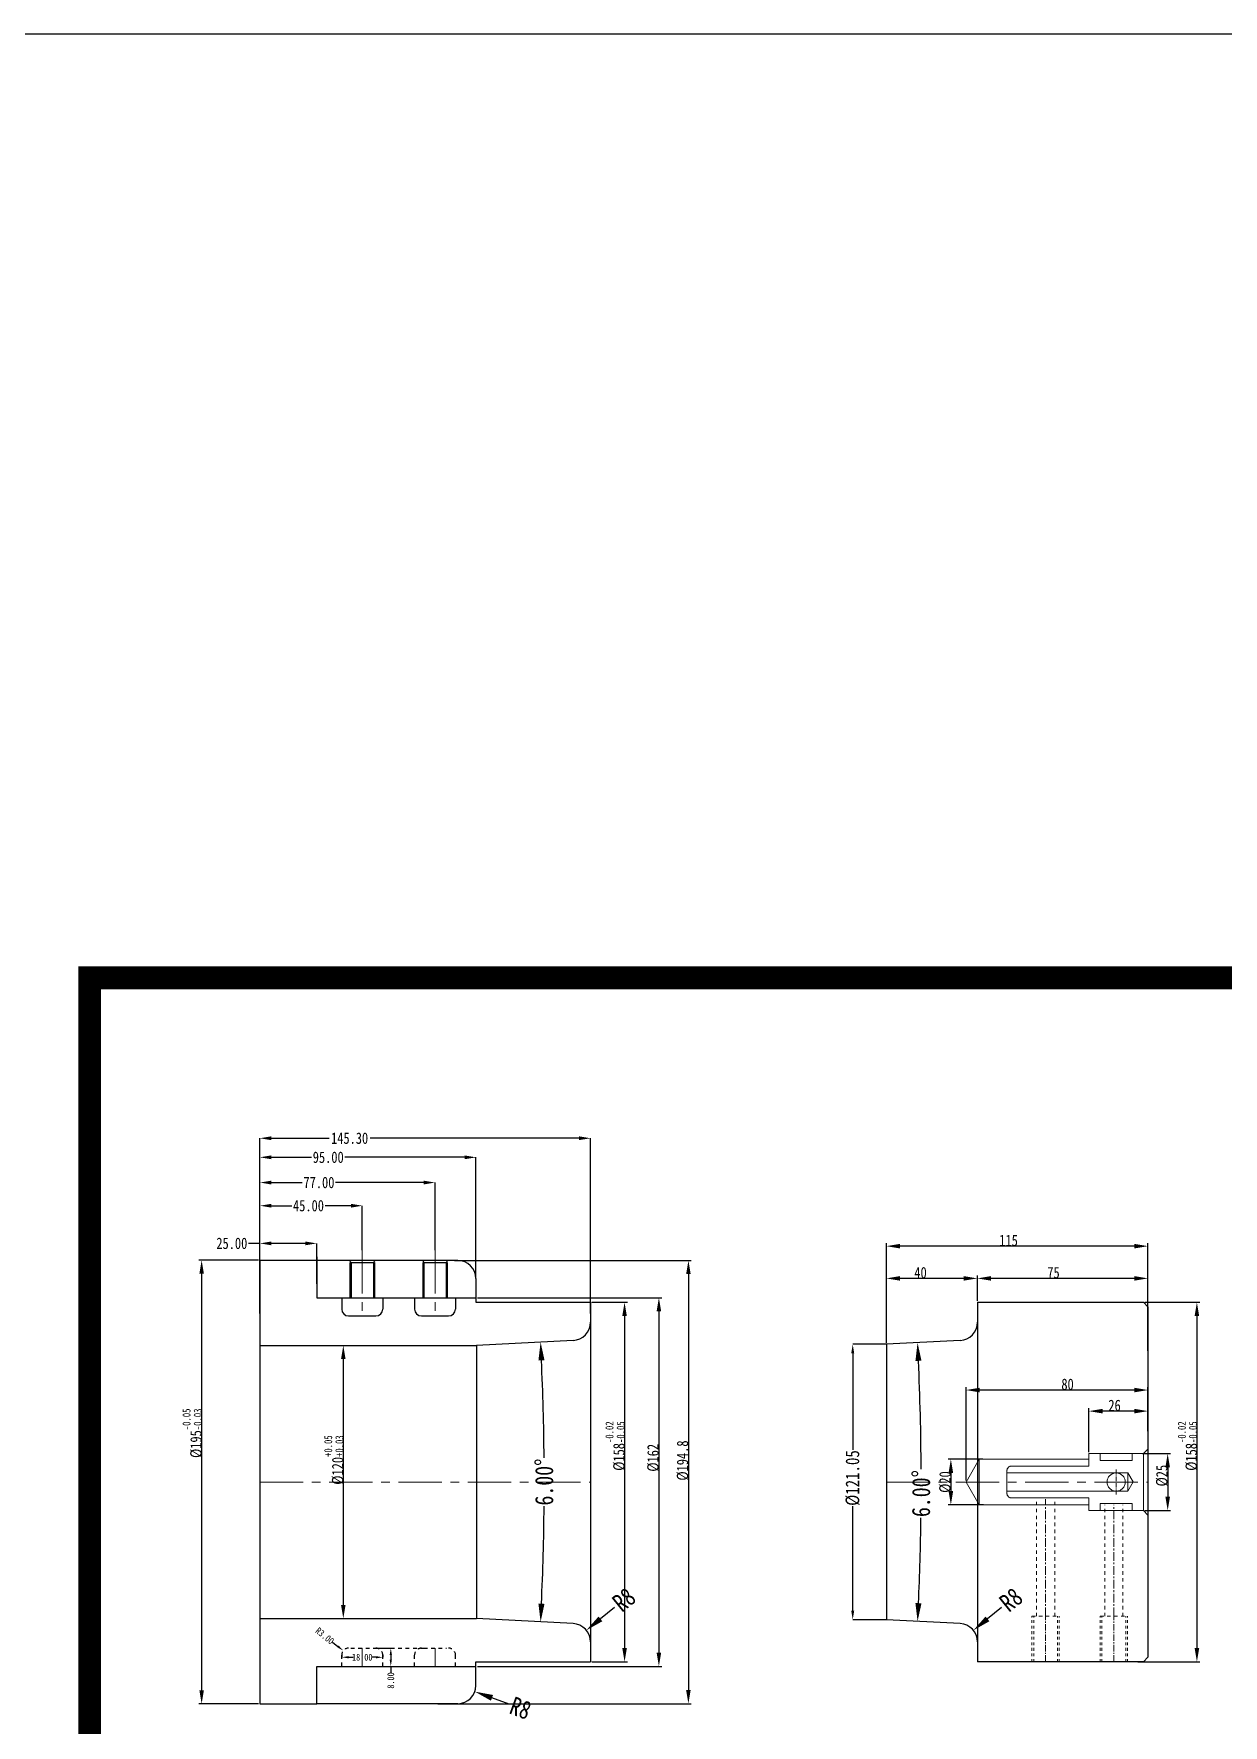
# Model space of a CAD drawing. Header units: millimetres. Extents: x -1265 to 1982, y -12197 to 1934.
# Drawn here: x -344 to 179, y 1190 to 1934 of the extents above; entities that cross this region are included whole.
import ezdxf

# ---------------------------------------------------------------- set-up
doc = ezdxf.new("R2010")
doc.units = ezdxf.units.MM
doc.header["$LTSCALE"] = 16.335
doc.header["$PDMODE"] = 3
doc.header["$PDSIZE"] = 0.3125
for name, pattern in [('CENTER', [0.6, 0.375, -0.075, 0.075, -0.075]), ('HIDDEN', [0.2, 0.1, -0.1]), ('HIDDENX2', [0.75, 0.5, -0.25])]:
    doc.linetypes.add(name, pattern=pattern)
doc.layers.get('0').update_dxf_attribs({"linetype": 'CONTINUOUS'})
doc.layers.get('Defpoints').update_dxf_attribs({"linetype": 'CONTINUOUS'})
for name, color, linetype, lineweight in [('cool', 153, 'HIDDEN', 9), ('moldbase', 7, 'CONTINUOUS', 20), ('screw', 33, 'CONTINUOUS', 13), ('虚线', 6, 'HIDDENX2', 13)]:
    doc.layers.add(name, color=color, linetype=linetype, lineweight=lineweight)
doc.layers.add('DEFAULT_2', color=8, linetype='HIDDEN')
doc.styles.get("Standard").update_dxf_attribs({"font": 'txt', "width": 0.8})
doc.dimstyles.new('11', dxfattribs={"dimtxt": 8, "dimasz": 8, "dimexe": 0, "dimexo": 0, "dimgap": 0, "dimtad": 0, "dimdsep": 46, "dimtxsty": 'Standard', "dimcen": 0, "dimclrd": 4, "dimclre": 4, "dimclrt": 6, "dimazin": 0, "dimtp": 0.01, "dimtm": 0.01, "dimtfac": 1, "dimtofl": 0, "dimtmove": 0, "dimatfit": 3, "dimfxl": 0, "dimtolj": 1, "dimarcsym": 0})
doc.dimstyles.new('ISO-25', dxfattribs={"dimtxt": 8, "dimasz": 6, "dimexe": 1.25, "dimexo": 0.625, "dimgap": 0, "dimtad": 1, "dimdsep": 46, "dimtxsty": 'Standard', "dimcen": 0, "dimclrd": 4, "dimclre": 4, "dimclrt": 6, "dimazin": 0, "dimtfac": 1, "dimtofl": 0, "dimtmove": 0, "dimatfit": 3, "dimfxl": 0, "dimarcsym": 0})
doc.dimstyles.get("Standard").update_dxf_attribs({"dimtxt": 0.15625, "dimasz": 0.1875, "dimexe": 0.125, "dimexo": 0.0625, "dimtad": 0, "dimtih": 1, "dimtoh": 1, "dimdsep": 46, "dimtxsty": 'Standard', "dimcen": 0.09, "dimadec": 0, "dimazin": 0, "dimtp": 0.01, "dimtm": 0.01, "dimtfac": 1, "dimtofl": 0, "dimtmove": 0, "dimatfit": 3, "dimfxl": 0, "dimtolj": 1, "dimarcsym": 0})
doc.dimstyles.new('STANDARD$0', dxfattribs={"dimscale": 2, "dimtxt": 3, "dimasz": 3, "dimexe": 1.25, "dimexo": 0.625, "dimgap": 0.5, "dimtad": 0, "dimdsep": 46, "dimlunit": 6, "dimtxsty": 'Standard', "dimblk": 'CLOSEDBLANK', "dimcen": 0, "dimclrt": 2, "dimazin": 2, "dimtfac": 2, "dimtmove": 1, "dimatfit": 3, "dimfxl": 0, "dimtolj": 1, "dimtzin": 0, "dimarcsym": 0})
doc.dimstyles.new('副本 STANDARD', dxfattribs={"dimtxt": 6, "dimasz": 4, "dimexe": 0, "dimexo": 0, "dimgap": 0, "dimtad": 0, "dimdsep": 46, "dimlunit": 6, "dimtxsty": 'Standard', "dimcen": 0, "dimclrd": 4, "dimclre": 4, "dimclrt": 6, "dimazin": 2, "dimtfac": 2, "dimtofl": 0, "dimtmove": 1, "dimatfit": 3, "dimfxl": 0, "dimtolj": 1, "dimtzin": 0, "dimarcsym": 0})

# ---------------------------------------------------------------- blocks, each defined once
blk = doc.blocks.new('*D388')
at = {"color": 4, "lineweight": -2}
for p, q in [((-98.93, 1376.11), (-83.27, 1376.11)), ((-84.52, 1370.11), (-84.52, 1224.11)), ((-98.93, 1218.11), (-83.27, 1218.11))]:
    blk.add_line(p, q, dxfattribs=at)
at = {"color": 4}
for points in [[(-85.52, 1370.11), (-83.52, 1370.11), (-84.52, 1376.11)], [(-85.52, 1224.11), (-83.52, 1224.11), (-84.52, 1218.11)]]:
    blk.add_solid(points, dxfattribs=at)
at = {"layer": 'Defpoints', "color": 0}
for p in [(-99.55, 1376.11), (-99.55, 1218.11), (-84.52, 1218.11)]:
    blk.add_point(p, dxfattribs=at)
at = {"color": 6, "lineweight": 0, "insert": (-88.6, 1312.92), "char_height": 5, "attachment_point": 5, "rotation": 90}
blk.add_mtext('%%C158{\\H0.7x;\\S-0.02^ -0.05;}', dxfattribs=at)
blk = doc.blocks.new('*D389')
at = {"color": 4, "lineweight": -2}
for p, q in [((-225.8, 1357.11), (-206.93, 1357.11)), ((-208.18, 1351.11), (-208.18, 1243.11)), ((-228.13, 1237.11), (-206.93, 1237.11))]:
    blk.add_line(p, q, dxfattribs=at)
at = {"color": 4}
for points in [[(-209.18, 1351.11), (-207.18, 1351.11), (-208.18, 1357.11)], [(-209.18, 1243.11), (-207.18, 1243.11), (-208.18, 1237.11)]]:
    blk.add_solid(points, dxfattribs=at)
at = {"layer": 'Defpoints', "color": 0}
for p in [(-226.42, 1357.11), (-228.76, 1237.11), (-208.18, 1237.11)]:
    blk.add_point(p, dxfattribs=at)
at = {"color": 6, "lineweight": 0, "insert": (-212.26, 1306.79), "char_height": 5, "attachment_point": 5, "rotation": 90}
blk.add_mtext('%%C120{\\H0.7x;\\S+0.05^ +0.03;}', dxfattribs=at)
blk = doc.blocks.new('*D390')
at = {"color": 4, "lineweight": -2}
for p, q in [((-244.85, 1401.99), (-249.85, 1401.99)), ((-244.85, 1390.71), (-244.85, 1401.99)), ((-224.85, 1401.99), (-239.85, 1401.99)), ((-219.85, 1384.24), (-219.85, 1401.99))]:
    blk.add_line(p, q, dxfattribs=at)
at = {"color": 4}
for points in [[(-239.85, 1402.82), (-239.85, 1401.15), (-244.85, 1401.99)], [(-224.85, 1402.82), (-224.85, 1401.15), (-219.85, 1401.99)]]:
    blk.add_solid(points, dxfattribs=at)
at = {"layer": 'Defpoints', "color": 0}
for p in [(-219.85, 1401.99), (-244.85, 1390.71), (-219.85, 1384.24)]:
    blk.add_point(p, dxfattribs=at)
at = {"color": 6, "insert": (-257.19, 1401.99), "char_height": 5, "attachment_point": 5}
blk.add_mtext('\\A1;25.00', dxfattribs=at)
blk = doc.blocks.new('*D396')
at = {"color": 4, "lineweight": -2}
for p, q in [((-244.85, 1377.59), (-244.85, 1418.54)), ((-239.85, 1418.54), (-230.82, 1418.54)), ((-204.85, 1418.54), (-216.15, 1418.54)), ((-199.85, 1399.01), (-199.85, 1418.54))]:
    blk.add_line(p, q, dxfattribs=at)
at = {"color": 4}
for points in [[(-239.85, 1419.37), (-239.85, 1417.71), (-244.85, 1418.54)], [(-204.85, 1419.37), (-204.85, 1417.71), (-199.85, 1418.54)]]:
    blk.add_solid(points, dxfattribs=at)
at = {"layer": 'Defpoints', "color": 0}
for p in [(-199.85, 1418.54), (-199.85, 1399.01), (-244.85, 1377.59)]:
    blk.add_point(p, dxfattribs=at)
at = {"color": 6, "insert": (-223.49, 1418.54), "char_height": 5, "attachment_point": 5}
blk.add_mtext('\\A1;45.00', dxfattribs=at)
blk = doc.blocks.new('*D397')
at = {"color": 4, "lineweight": -2}
for p, q in [((-244.85, 1377.59), (-244.85, 1428.72)), ((-239.85, 1428.72), (-226.22, 1428.72)), ((-172.85, 1428.72), (-211.56, 1428.72)), ((-167.85, 1399.01), (-167.85, 1428.72))]:
    blk.add_line(p, q, dxfattribs=at)
at = {"color": 4}
for points in [[(-239.85, 1429.55), (-239.85, 1427.88), (-244.85, 1428.72)], [(-172.85, 1429.55), (-172.85, 1427.88), (-167.85, 1428.72)]]:
    blk.add_solid(points, dxfattribs=at)
at = {"layer": 'Defpoints', "color": 0}
for p in [(-167.85, 1428.72), (-167.85, 1399.01), (-244.85, 1377.59)]:
    blk.add_point(p, dxfattribs=at)
at = {"color": 6, "insert": (-218.89, 1428.72), "char_height": 5, "attachment_point": 5}
blk.add_mtext('\\A1;77.00', dxfattribs=at)
blk = doc.blocks.new('*D398')
at = {"color": 4, "lineweight": -2}
for p, q in [((-244.85, 1377.59), (-244.85, 1439.81)), ((-239.85, 1439.81), (-222.13, 1439.81)), ((-154.85, 1439.81), (-207.47, 1439.81)), ((-149.85, 1386.51), (-149.85, 1439.81))]:
    blk.add_line(p, q, dxfattribs=at)
at = {"color": 4}
for points in [[(-239.85, 1440.64), (-239.85, 1438.98), (-244.85, 1439.81)], [(-154.85, 1440.64), (-154.85, 1438.98), (-149.85, 1439.81)]]:
    blk.add_solid(points, dxfattribs=at)
at = {"layer": 'Defpoints', "color": 0}
for p in [(-149.85, 1439.81), (-149.85, 1386.51), (-244.85, 1377.59)]:
    blk.add_point(p, dxfattribs=at)
at = {"color": 6, "insert": (-214.8, 1439.81), "char_height": 5, "attachment_point": 5}
blk.add_mtext('\\A1;95.00', dxfattribs=at)
blk = doc.blocks.new('*D391')
at = {"color": 4, "lineweight": -2}
for p, q in [((-244.85, 1371.11), (-244.85, 1448.19)), ((-239.85, 1448.19), (-214.4, 1448.19)), ((-104.55, 1448.19), (-196.4, 1448.19)), ((-99.55, 1371.11), (-99.55, 1448.19))]:
    blk.add_line(p, q, dxfattribs=at)
at = {"color": 4}
for points in [[(-239.85, 1449.03), (-239.85, 1447.36), (-244.85, 1448.19)], [(-104.55, 1449.03), (-104.55, 1447.36), (-99.55, 1448.19)]]:
    blk.add_solid(points, dxfattribs=at)
at = {"layer": 'Defpoints', "color": 0}
for p in [(-99.55, 1448.19), (-244.85, 1371.11), (-99.55, 1371.11)]:
    blk.add_point(p, dxfattribs=at)
at = {"color": 6, "insert": (-205.4, 1448.19), "char_height": 5, "attachment_point": 5}
blk.add_mtext('\\A1;145.30', dxfattribs=at)
blk = doc.blocks.new('*D399')
at = {"color": 4, "lineweight": -2}
for p, q in [((143.15, 1309.61), (155.51, 1309.61)), ((154.26, 1303.61), (154.26, 1290.61)), ((144.23, 1284.61), (155.51, 1284.61))]:
    blk.add_line(p, q, dxfattribs=at)
at = {"color": 4}
for points in [[(153.26, 1303.61), (155.26, 1303.61), (154.26, 1309.61)], [(153.26, 1290.61), (155.26, 1290.61), (154.26, 1284.61)]]:
    blk.add_solid(points, dxfattribs=at)
at = {"layer": 'Defpoints', "color": 0}
for p in [(142.52, 1309.61), (143.61, 1284.61), (154.26, 1284.61)]:
    blk.add_point(p, dxfattribs=at)
at = {"color": 6, "lineweight": 0, "insert": (151.76, 1299.92), "char_height": 5, "attachment_point": 5, "rotation": 90}
blk.add_mtext('%%c25', dxfattribs=at)
blk = doc.blocks.new('*D400')
at = {"color": 4, "lineweight": -2}
for p, q in [((119.61, 1310.24), (119.61, 1329.52)), ((139.61, 1328.27), (125.61, 1328.27)), ((145.61, 1324.58), (145.61, 1329.52))]:
    blk.add_line(p, q, dxfattribs=at)
at = {"color": 4}
for points in [[(125.61, 1329.27), (125.61, 1327.27), (119.61, 1328.27)], [(139.61, 1329.27), (139.61, 1327.27), (145.61, 1328.27)]]:
    blk.add_solid(points, dxfattribs=at)
at = {"layer": 'Defpoints', "color": 0}
for p in [(119.61, 1328.27), (145.61, 1323.96), (119.61, 1309.61)]:
    blk.add_point(p, dxfattribs=at)
at = {"color": 6, "lineweight": 0, "insert": (130.92, 1330.77), "char_height": 5, "attachment_point": 5}
blk.add_mtext('26', dxfattribs=at)
blk = doc.blocks.new('*D392')
at = {"color": 4, "lineweight": -2}
for p, q in [((65.61, 1297.74), (65.61, 1338.78)), ((145.61, 1319.51), (145.61, 1338.78)), ((139.61, 1337.53), (71.61, 1337.53))]:
    blk.add_line(p, q, dxfattribs=at)
at = {"color": 4}
for points in [[(71.61, 1338.53), (71.61, 1336.53), (65.61, 1337.53)], [(139.61, 1338.53), (139.61, 1336.53), (145.61, 1337.53)]]:
    blk.add_solid(points, dxfattribs=at)
at = {"layer": 'Defpoints', "color": 0}
for p in [(65.61, 1337.53), (145.61, 1318.89), (65.61, 1297.11)]:
    blk.add_point(p, dxfattribs=at)
at = {"color": 6, "lineweight": 0, "insert": (110.24, 1340.03), "char_height": 5, "attachment_point": 5}
blk.add_mtext('80', dxfattribs=at)
blk = doc.blocks.new('*D401')
at = {"color": 4, "lineweight": -2}
for p, q in [((73.02, 1307.11), (57.69, 1307.11)), ((58.94, 1301.11), (58.94, 1293.11)), ((73.34, 1287.11), (57.69, 1287.11))]:
    blk.add_line(p, q, dxfattribs=at)
at = {"color": 4}
for points in [[(57.94, 1301.11), (59.94, 1301.11), (58.94, 1307.11)], [(57.94, 1293.11), (59.94, 1293.11), (58.94, 1287.11)]]:
    blk.add_solid(points, dxfattribs=at)
at = {"layer": 'Defpoints', "color": 0}
for p in [(73.65, 1307.11), (58.94, 1287.11), (73.97, 1287.11)]:
    blk.add_point(p, dxfattribs=at)
at = {"color": 6, "lineweight": 0, "insert": (56.44, 1297.11), "char_height": 5, "attachment_point": 5, "rotation": 90}
blk.add_mtext('%%c20', dxfattribs=at)
blk = doc.blocks.new('*D393')
at = {"color": 4, "lineweight": -2}
for p, q in [((-245.48, 1394.61), (-271.71, 1394.61)), ((-270.46, 1388.61), (-270.46, 1205.61)), ((-245.48, 1199.61), (-271.71, 1199.61))]:
    blk.add_line(p, q, dxfattribs=at)
at = {"color": 4}
for points in [[(-271.46, 1388.61), (-269.46, 1388.61), (-270.46, 1394.61)], [(-271.46, 1205.61), (-269.46, 1205.61), (-270.46, 1199.61)]]:
    blk.add_solid(points, dxfattribs=at)
at = {"layer": 'Defpoints', "color": 0}
for p in [(-244.85, 1394.61), (-270.46, 1199.61), (-244.85, 1199.61)]:
    blk.add_point(p, dxfattribs=at)
at = {"color": 6, "lineweight": 0, "insert": (-274.55, 1318.56), "char_height": 5, "attachment_point": 5, "rotation": 90}
blk.add_mtext('%%C195{\\H0.7x;\\S-0.05^ -0.03;}', dxfattribs=at)
blk = doc.blocks.new('*D402')
at = {"color": 3, "linetype": 'Continuous', "lineweight": -2}
for p, q in [((-208.85, 1221.11), (-208.85, 1220.11)), ((-205.85, 1220.11), (-203.85, 1220.11)), ((-193.85, 1220.11), (-195.85, 1220.11)), ((-190.85, 1221.11), (-190.85, 1220.11))]:
    blk.add_line(p, q, dxfattribs=at)
at = {"color": 3}
for points in [[(-205.85, 1220.61), (-205.85, 1219.61), (-208.85, 1220.11)], [(-193.85, 1220.61), (-193.85, 1219.61), (-190.85, 1220.11)]]:
    blk.add_solid(points, dxfattribs=at)
at = {"layer": 'Defpoints', "color": 0}
for p in [(-208.85, 1221.11), (-208.85, 1220.11), (-190.85, 1221.11)]:
    blk.add_point(p, dxfattribs=at)
at = {"color": 6, "insert": (-199.85, 1220.11), "char_height": 3, "attachment_point": 5}
blk.add_mtext('\\A1;18.00', dxfattribs=at)
blk = doc.blocks.new('*D403')
at = {"color": 3, "linetype": 'Continuous', "lineweight": -2}
for p, q in [((-195.11, 1224.11), (-187.3, 1224.11)), ((-187.3, 1221.11), (-187.3, 1219.11)), ((-195.11, 1216.11), (-187.3, 1216.11)), ((-187.3, 1216.11), (-187.3, 1213.11))]:
    blk.add_line(p, q, dxfattribs=at)
at = {"color": 3}
for points in [[(-187.8, 1221.11), (-186.8, 1221.11), (-187.3, 1224.11)], [(-187.8, 1219.11), (-186.8, 1219.11), (-187.3, 1216.11)]]:
    blk.add_solid(points, dxfattribs=at)
at = {"layer": 'Defpoints', "color": 0}
for p in [(-195.11, 1224.11), (-195.11, 1216.11), (-187.3, 1216.11)]:
    blk.add_point(p, dxfattribs=at)
at = {"color": 6, "insert": (-187.3, 1209.91), "char_height": 3, "attachment_point": 5, "rotation": 90}
blk.add_mtext('\\A1;8.00', dxfattribs=at)
blk = doc.blocks.new('*D404')
at = {"color": 3, "linetype": 'Continuous', "lineweight": -2}
blk.add_line((-212.87, 1226.76), (-210.53, 1224.88), dxfattribs=at)
at = {"color": 3}
blk.add_solid([(-210.22, 1225.27), (-210.84, 1224.49), (-208.19, 1223)], dxfattribs=at)
at = {"layer": 'Defpoints', "color": 0}
for p in [(-208.19, 1223), (-205.85, 1221.11)]:
    blk.add_point(p, dxfattribs=at)
at = {"color": 6, "insert": (-216.3, 1229.52), "char_height": 3, "attachment_point": 5, "rotation": 321.17969}
blk.add_mtext('\\A1;R3.00', dxfattribs=at)
blk = doc.blocks.new('*D415')
at = {"color": 4, "lineweight": -2}
for p, q in [((-159.28, 1394.51), (-55.2, 1394.51)), ((-56.45, 1388.51), (-56.45, 1205.71)), ((-166.68, 1199.71), (-55.2, 1199.71))]:
    blk.add_line(p, q, dxfattribs=at)
at = {"color": 4}
for points in [[(-57.45, 1388.51), (-55.45, 1388.51), (-56.45, 1394.51)], [(-57.45, 1205.71), (-55.45, 1205.71), (-56.45, 1199.71)]]:
    blk.add_solid(points, dxfattribs=at)
at = {"layer": 'Defpoints', "color": 0}
for p in [(-159.9, 1394.51), (-167.31, 1199.71), (-56.45, 1199.71)]:
    blk.add_point(p, dxfattribs=at)
at = {"color": 6, "lineweight": 0, "insert": (-58.95, 1306.57), "char_height": 5, "attachment_point": 5, "rotation": 90}
blk.add_mtext('%%c194.8', dxfattribs=at)
blk = doc.blocks.new('*D420')
at = {"color": 4, "lineweight": -2}
for p, q in [((70.61, 1376.74), (70.61, 1387.85)), ((139.61, 1386.6), (76.61, 1386.6)), ((145.61, 1370.74), (145.61, 1387.85))]:
    blk.add_line(p, q, dxfattribs=at)
at = {"color": 4}
for points in [[(76.61, 1387.6), (76.61, 1385.6), (70.61, 1386.6)], [(139.61, 1387.6), (139.61, 1385.6), (145.61, 1386.6)]]:
    blk.add_solid(points, dxfattribs=at)
at = {"layer": 'Defpoints', "color": 0}
for p in [(70.61, 1386.6), (70.61, 1376.12), (145.61, 1370.11)]:
    blk.add_point(p, dxfattribs=at)
at = {"color": 6, "lineweight": 0, "insert": (104.06, 1389.1), "char_height": 5, "attachment_point": 5}
blk.add_mtext('75', dxfattribs=at)
blk = doc.blocks.new('*D421')
at = {"color": 4, "lineweight": -2}
for p, q in [((30.61, 1358.26), (30.61, 1402.01)), ((139.61, 1400.76), (36.61, 1400.76)), ((145.61, 1354.74), (145.61, 1402.01))]:
    blk.add_line(p, q, dxfattribs=at)
at = {"color": 4}
for points in [[(36.61, 1401.76), (36.61, 1399.76), (30.61, 1400.76)], [(139.61, 1401.76), (139.61, 1399.76), (145.61, 1400.76)]]:
    blk.add_solid(points, dxfattribs=at)
at = {"layer": 'Defpoints', "color": 0}
for p in [(30.61, 1400.76), (30.61, 1357.64), (145.61, 1354.11)]:
    blk.add_point(p, dxfattribs=at)
at = {"color": 6, "lineweight": 0, "insert": (84.3, 1403.26), "char_height": 5, "attachment_point": 5}
blk.add_mtext('115', dxfattribs=at)
blk = doc.blocks.new('*D422')
at = {"color": 4, "lineweight": -2}
for p, q in [((30.61, 1358.26), (30.61, 1387.85)), ((64.61, 1386.6), (36.61, 1386.6)), ((70.61, 1377.62), (70.61, 1387.85))]:
    blk.add_line(p, q, dxfattribs=at)
at = {"color": 4}
for points in [[(36.61, 1387.6), (36.61, 1385.6), (30.61, 1386.6)], [(64.61, 1387.6), (64.61, 1385.6), (70.61, 1386.6)]]:
    blk.add_solid(points, dxfattribs=at)
at = {"layer": 'Defpoints', "color": 0}
for p in [(30.61, 1386.6), (70.61, 1377), (30.61, 1357.64)]:
    blk.add_point(p, dxfattribs=at)
at = {"color": 6, "lineweight": 0, "insert": (45.61, 1389.1), "char_height": 5, "attachment_point": 5}
blk.add_mtext('40', dxfattribs=at)
blk = doc.blocks.new('*D423')
at = {"color": 4, "lineweight": -2}
for p, q in [((144.23, 1376.11), (168.36, 1376.11)), ((167.11, 1370.11), (167.11, 1224.11)), ((141.15, 1218.11), (168.36, 1218.11))]:
    blk.add_line(p, q, dxfattribs=at)
at = {"color": 4}
for points in [[(166.11, 1370.11), (168.11, 1370.11), (167.11, 1376.11)], [(166.11, 1224.11), (168.11, 1224.11), (167.11, 1218.11)]]:
    blk.add_solid(points, dxfattribs=at)
at = {"layer": 'Defpoints', "color": 0}
for p in [(143.61, 1376.11), (140.52, 1218.11), (167.11, 1218.11)]:
    blk.add_point(p, dxfattribs=at)
at = {"color": 6, "lineweight": 0, "insert": (163.03, 1312.92), "char_height": 5, "attachment_point": 5, "rotation": 90}
blk.add_mtext('%%C158{\\H0.7x;\\S-0.02^ -0.05;}', dxfattribs=at)
blk = doc.blocks.new('*D424')
at = {"color": 4, "lineweight": -2}
for p, q in [((30.61, 1357.64), (15.79, 1357.64)), ((15.79, 1353.64), (15.79, 1311.29)), ((15.79, 1240.59), (15.79, 1286.49)), ((30.61, 1236.59), (15.79, 1236.59))]:
    blk.add_line(p, q, dxfattribs=at)
at = {"color": 4}
for points in [[(15.13, 1353.64), (16.46, 1353.64), (15.79, 1357.64)], [(15.13, 1240.59), (16.46, 1240.59), (15.79, 1236.59)]]:
    blk.add_solid(points, dxfattribs=at)
at = {"layer": 'Defpoints', "color": 0}
for p in [(30.61, 1357.64), (15.79, 1236.59), (30.61, 1236.59)]:
    blk.add_point(p, dxfattribs=at)
at = {"color": 6, "insert": (15.79, 1298.89), "char_height": 6, "attachment_point": 5, "rotation": 90}
blk.add_mtext('\\A1;%%c121.05', dxfattribs=at)
blk = doc.blocks.new('*D425')
at = {"color": 4, "lineweight": -2}
blk.add_line((-135.28, 1199.56), (-142.81, 1202.28), dxfattribs=at)
at = {"color": 4}
blk.add_solid([(-142.35, 1203.53), (-143.26, 1201.02), (-150.33, 1205)], dxfattribs=at)
at = {"layer": 'Defpoints', "color": 0}
for p in [(-157.85, 1207.71), (-150.33, 1205)]:
    blk.add_point(p, dxfattribs=at)
at = {"color": 6, "insert": (-130.27, 1197.75), "char_height": 8, "attachment_point": 5, "rotation": 340.13079}
blk.add_mtext('\\A1;R8', dxfattribs=at)
blk = doc.blocks.new('*D434')
at = {"color": 4, "lineweight": -2}
for p, q in [((-149.23, 1378.11), (-68.18, 1378.11)), ((-69.43, 1372.11), (-69.43, 1222.11)), ((-149.23, 1216.11), (-68.18, 1216.11))]:
    blk.add_line(p, q, dxfattribs=at)
at = {"color": 4}
for points in [[(-70.43, 1372.11), (-68.43, 1372.11), (-69.43, 1378.11)], [(-70.43, 1222.11), (-68.43, 1222.11), (-69.43, 1216.11)]]:
    blk.add_solid(points, dxfattribs=at)
at = {"layer": 'Defpoints', "color": 0}
for p in [(-149.85, 1378.11), (-149.85, 1216.11), (-69.43, 1216.11)]:
    blk.add_point(p, dxfattribs=at)
at = {"color": 6, "lineweight": 0, "insert": (-71.93, 1307.77), "char_height": 5, "attachment_point": 5, "rotation": 90}
blk.add_mtext('%%c162', dxfattribs=at)
blk = doc.blocks.new('*D1005')
at = {"color": 4, "lineweight": -2}
blk.add_line((-88.91, 1242.01), (-95.12, 1236.98), dxfattribs=at)
at = {"color": 4}
blk.add_solid([(-95.96, 1238.01), (-94.29, 1235.94), (-101.34, 1231.94)], dxfattribs=at)
at = {"layer": 'Defpoints', "color": 0}
for p in [(-107.56, 1226.9), (-101.34, 1231.94)]:
    blk.add_point(p, dxfattribs=at)
at = {"color": 6, "insert": (-84.77, 1245.37), "char_height": 8, "attachment_point": 5, "rotation": 39.02304}
blk.add_mtext('\\A1;R8', dxfattribs=at)
blk = doc.blocks.new('*D1006')
at = {"color": 4, "lineweight": -2}
for start, end in [(0.52035, 2.60979), (357.39024, 359.47971)]:
    blk.add_arc((-1294.42, 1297.11), 1174.58, start, end, dxfattribs=at)
at = {"color": 4}
for points in [[(-122.39, 1350.53), (-119.72, 1350.66), (-121.44, 1358.59)], [(-119.72, 1243.57), (-122.39, 1243.7), (-121.44, 1235.64)]]:
    blk.add_solid(points, dxfattribs=at)
at = {"layer": 'Defpoints', "color": 0}
for p in [(-149.55, 1357.11), (-107.14, 1359.34), (-120.01, 1276.62), (-149.56, 1237.11), (-107.14, 1234.89)]:
    blk.add_point(p, dxfattribs=at)
at = {"color": 6, "insert": (-119.83, 1297.11), "char_height": 8, "attachment_point": 5, "rotation": 90}
blk.add_mtext('\\A1;6.00°', dxfattribs=at)
blk = doc.blocks.new('*D1023')
at = {"color": 4, "lineweight": -2}
blk.add_line((81.25, 1242.01), (75.04, 1236.98), dxfattribs=at)
at = {"color": 4}
blk.add_solid([(74.2, 1238.01), (75.88, 1235.94), (68.82, 1231.94)], dxfattribs=at)
at = {"layer": 'Defpoints', "color": 0}
for p in [(62.61, 1226.9), (68.82, 1231.94)]:
    blk.add_point(p, dxfattribs=at)
at = {"color": 6, "insert": (85.39, 1245.37), "char_height": 8, "attachment_point": 5, "rotation": 39.02304}
blk.add_mtext('\\A1;R8', dxfattribs=at)
blk = doc.blocks.new('*D1024')
at = {"color": 4, "lineweight": -2}
for start, end in [(0.27393, 2.60831), (357.39171, 359.22935)]:
    blk.add_arc((-1124.26, 1297.11), 1170.16, start, end, dxfattribs=at)
at = {"color": 4}
for points in [[(43.36, 1350.3), (46.02, 1350.43), (44.3, 1358.36)], [(46.02, 1243.8), (43.36, 1243.93), (44.3, 1235.87)]]:
    blk.add_solid(points, dxfattribs=at)
at = {"layer": 'Defpoints', "color": 0}
for p in [(30.61, 1357.64), (63.02, 1359.34), (45.73, 1317.54), (30.61, 1236.59), (63.02, 1234.89)]:
    blk.add_point(p, dxfattribs=at)
at = {"color": 6, "insert": (45.89, 1292.04), "char_height": 8, "attachment_point": 5, "rotation": 89.75164}
blk.add_mtext('\\A1;6.00°', dxfattribs=at)

msp = doc.modelspace()

# ---------------------------------------------------------------- linework, layer by layer
for p, q in [((-244.855, 1394.615), (-219.855, 1394.615)), ((-244.855, 1394.615), (-244.855, 1199.615)), ((-219.855, 1396.015), (-219.855, 1378.115)), ((-157.855, 1394.515), (-219.855, 1394.515)), ((-205.255, 1394.115), (-204.755, 1393.615)), ((-205.255, 1393.615), (-205.255, 1378.115)), ((-204.755, 1393.615), (-204.755, 1378.115)), ((-204.755, 1393.615), (-194.955, 1393.615)), ((-194.455, 1394.115), (-194.955, 1393.615)), ((-194.955, 1393.615), (-194.955, 1378.115)), ((-194.455, 1393.615), (-194.455, 1378.115)), ((-173.255, 1394.115), (-172.755, 1393.615)), ((-173.255, 1393.615), (-173.255, 1378.115)), ((-172.755, 1393.615), (-172.755, 1378.115)), ((-172.755, 1393.615), (-162.955, 1393.615)), ((-162.455, 1394.115), (-162.955, 1393.615)), ((-162.955, 1393.615), (-162.955, 1378.115)), ((-162.455, 1393.615), (-162.455, 1378.115)), ((-149.855, 1386.515), (-149.855, 1376.115)), ((-219.855, 1378.115), (-149.855, 1378.115)), ((-208.855, 1378.115), (-208.855, 1373.115)), ((-190.855, 1378.115), (-190.855, 1373.115)), ((-176.855, 1378.115), (-176.855, 1373.115)), ((-158.855, 1378.115), (-158.855, 1373.115)), ((-149.855, 1376.115), (-99.555, 1376.115)), ((-99.555, 1376.115), (-99.555, 1367.327)), ((70.606, 1376.115), (143.606, 1376.114)), ((70.606, 1376.115), (70.606, 1369.034)), ((70.606, 1376.115), (70.606, 1218.115)), ((143.606, 1376.115), (145.606, 1374.115)), ((-205.855, 1370.115), (-193.855, 1370.115)), ((-173.855, 1370.115), (-161.855, 1370.115)), ((145.606, 1374.115), (145.606, 1220.115)), ((-99.555, 1367.327), (-99.555, 1226.902)), ((-244.855, 1357.115), (-149.548, 1357.115)), ((-244.855, 1237.115), (-149.562, 1237.115)), ((-99.555, 1226.902), (-99.555, 1218.115)), ((70.606, 1225.195), (70.606, 1218.115)), ((143.606, 1218.115), (145.606, 1220.115)), ((-219.855, 1216.115), (-149.855, 1216.115)), ((-219.855, 1199.615), (-219.855, 1216.115)), ((-149.855, 1218.115), (-99.555, 1218.115)), ((-149.855, 1207.715), (-149.855, 1218.115)), ((143.605, 1218.115), (70.606, 1218.115)), ((-244.855, 1199.615), (-219.855, 1199.615)), ((-157.855, 1199.715), (-219.855, 1199.715))]:
    msp.add_line(p, q)
at = {"color": 7, "linetype": 'Continuous'}
for p, q in [((-149.548, 1357.115), (-149.562, 1237.115)), ((-107.136, 1359.338), (-149.548, 1357.115)), ((63.025, 1359.337), (30.606, 1357.638)), ((30.606, 1357.638), (30.606, 1236.59)), ((-107.136, 1234.891), (-149.562, 1237.115)), ((63.025, 1234.891), (30.606, 1236.59))]:
    msp.add_line(p, q, dxfattribs=at)
msp.add_lwpolyline([(-1264.956, 1933.526), (1981.912, 1933.526), (1981.912, -12196.608), (-1264.956, -12196.608)], close=True)
at = {"const_width": 10}
msp.add_lwpolyline([(648.924, 702.221), (-319.734, 702.221), (-319.734, 1518.681), (648.924, 1518.681)], close=True, dxfattribs=at)
for centre, radius, start, end in [((-157.855, 1386.515), 8, 360, 90), ((-205.855, 1373.115), 3, 180, 270), ((-193.855, 1373.115), 3, 270, 0), ((-173.855, 1373.115), 3, 180, 270), ((-161.855, 1373.115), 3, 270, 0), ((-107.555, 1367.327), 8, 273.000023, 359.99996), ((62.606, 1367.326), 8, 273.000023, 359.99996), ((-107.555, 1226.902), 8, 0, 87), ((62.606, 1226.902), 8, 0, 87), ((-157.855, 1207.715), 8, 270, 0)]:
    msp.add_arc(centre, radius, start, end)
at = {"layer": 'cool', "ltscale": 0.932966}
for p, q in [((96.606, 1238.115), (96.606, 1289.615)), ((104.606, 1238.115), (104.606, 1289.615)), ((126.606, 1238.115), (126.606, 1287.115)), ((134.606, 1238.115), (134.606, 1287.115)), ((94.606, 1238.115), (106.606, 1238.115)), ((124.606, 1238.115), (136.606, 1238.115))]:
    msp.add_line(p, q, dxfattribs=at)
at = {"layer": 'cool', "color": 1, "linetype": 'CENTER', "ltscale": 0.621977}
for p, q in [((100.606, 1238.115), (100.606, 1289.615)), ((130.606, 1238.115), (130.606, 1287.115))]:
    msp.add_line(p, q, dxfattribs=at)
at = {"layer": 'DEFAULT_2', "color": 8, "linetype": 'HIDDEN'}
for p, q in [((-208.855, 1216.115), (-208.855, 1221.115)), ((-204.855, 1224.115), (-194.855, 1224.115)), ((-193.855, 1224.115), (-171.855, 1224.115)), ((-190.855, 1216.115), (-190.855, 1221.115)), ((-176.855, 1216.115), (-176.855, 1221.115)), ((-172.855, 1224.115), (-162.855, 1224.115)), ((-158.855, 1216.115), (-158.855, 1221.115))]:
    msp.add_line(p, q, dxfattribs=at)
for centre, start, end in [((-205.855, 1221.115), 90, 180), ((-193.855, 1221.115), 0, 90), ((-173.855, 1221.115), 90, 180), ((-161.855, 1221.115), 0, 90)]:
    msp.add_arc(centre, 3, start, end, dxfattribs=at)
at = {"layer": 'moldbase', "color": 1, "linetype": 'CENTER', "ltscale": 3.109887}
for p, q in [((-199.855, 1399.015), (-199.855, 1370.115)), ((-167.855, 1399.015), (-167.855, 1370.115)), ((-244.855, 1297.115), (-99.555, 1297.115)), ((30.606, 1297.115), (145.606, 1297.115)), ((-199.855, 1216.115), (-199.855, 1224.115)), ((-167.855, 1216.115), (-167.855, 1224.115))]:
    msp.add_line(p, q, dxfattribs=at)
at = {"layer": 'screw', "color": 92, "linetype": 'HIDDEN', "ltscale": 0.746373}
for p, q in [((94.606, 1218.115), (94.606, 1238.115)), ((106.606, 1218.115), (106.606, 1238.115)), ((124.606, 1218.115), (124.606, 1238.115)), ((136.606, 1218.115), (136.606, 1238.115))]:
    msp.add_line(p, q, dxfattribs=at)
at = {"layer": 'screw', "linetype": 'HIDDEN', "ltscale": 0.746373}
for p, q in [((95.356, 1218.115), (95.356, 1238.115)), ((105.856, 1218.115), (105.856, 1238.115)), ((125.356, 1218.115), (125.356, 1238.115)), ((135.856, 1218.115), (135.856, 1238.115))]:
    msp.add_line(p, q, dxfattribs=at)
at = {"layer": 'screw', "color": 1, "linetype": 'CENTER', "ltscale": 0.466483}
for p, q in [((100.606, 1218.115), (100.606, 1238.115)), ((130.606, 1218.115), (130.606, 1238.115))]:
    msp.add_line(p, q, dxfattribs=at)
at = {"layer": '虚线', "ltscale": 10}
for p, q in [((119.606, 1309.615), (119.606, 1304.115)), ((143.606, 1309.615), (119.606, 1309.615)), ((124.606, 1309.615), (124.606, 1306.615)), ((138.606, 1309.615), (138.606, 1306.615)), ((143.606, 1309.615), (145.606, 1311.615)), ((143.606, 1309.615), (143.606, 1284.615)), ((65.606, 1297.115), (71.379, 1307.115)), ((119.606, 1307.115), (71.379, 1307.115)), ((71.379, 1307.115), (71.379, 1287.115)), ((83.606, 1292.115), (83.606, 1302.115)), ((83.606, 1301.115), (136.731, 1301.115)), ((119.606, 1304.115), (85.604, 1304.115)), ((138.606, 1306.615), (124.606, 1306.615)), ((136.728, 1301.115), (136.71, 1293.119)), ((139.027, 1297.133), (136.728, 1301.115)), ((65.606, 1297.115), (71.379, 1287.115)), ((139.027, 1297.133), (136.708, 1293.115)), ((119.606, 1287.115), (71.379, 1287.115)), ((83.606, 1293.115), (136.708, 1293.115)), ((119.606, 1290.115), (85.606, 1290.115)), ((119.606, 1284.615), (119.606, 1290.115)), ((124.606, 1284.615), (124.606, 1287.615)), ((138.606, 1287.615), (124.606, 1287.615)), ((138.606, 1284.615), (138.606, 1287.615)), ((143.606, 1284.615), (119.606, 1284.615)), ((143.606, 1284.615), (145.606, 1282.615))]:
    msp.add_line(p, q, dxfattribs=at)
at = {"layer": '虚线', "color": 1, "linetype": 'CENTER', "ltscale": 0.310989}
for p, q in [((131.606, 1291.615), (131.606, 1302.615)), ((126.106, 1297.115), (137.106, 1297.115))]:
    msp.add_line(p, q, dxfattribs=at)
at = {"layer": '虚线', "ltscale": 10}
msp.add_circle((131.606, 1297.115), 4, dxfattribs=at)
for centre, start, end in [((85.606, 1302.115), 90, 180), ((85.606, 1292.115), 180, 270)]:
    msp.add_arc(centre, 2, start, end, dxfattribs=at)

# ---------------------------------------------------------------- dimensions: what is measured, and where the dimension line sits
for base, p1, p2, dimstyle, override, picture, middle in [((-99.555, 1448.192), (-244.855, 1371.115), (-99.555, 1371.115), 'Standard', {"dimtxt": 5, "dimasz": 5, "dimexe": 0, "dimexo": 0, "dimgap": 0, "dimtad": 0, "dimzin": 0, "dimcen": 0, "dimclrd": 4, "dimclre": 4, "dimclrt": 6, "dimadec": 2, "dimtol": 0, "dimfxl": 1.25, "dimtzin": 0}, '*D391', (-205.402, 1448.192)), ((-149.855, 1439.81), (-244.855, 1377.59), (-149.855, 1386.515), 'Standard', {"dimtxt": 5, "dimasz": 5, "dimexe": 0, "dimexo": 0, "dimgap": 0, "dimtad": 0, "dimzin": 0, "dimcen": 0, "dimclrd": 4, "dimclre": 4, "dimclrt": 6, "dimadec": 2, "dimtol": 0, "dimfxl": 1.25, "dimtzin": 0}, '*D398', (-214.801, 1439.81)), ((-167.855, 1428.717), (-244.855, 1377.59), (-167.855, 1399.015), 'Standard', {"dimtxt": 5, "dimasz": 5, "dimexe": 0, "dimexo": 0, "dimgap": 0, "dimtad": 0, "dimzin": 0, "dimcen": 0, "dimclrd": 4, "dimclre": 4, "dimclrt": 6, "dimadec": 2, "dimtol": 0, "dimfxl": 1.25, "dimtzin": 0}, '*D397', (-218.891, 1428.717)), ((-199.855, 1418.541), (-244.855, 1377.59), (-199.855, 1399.015), 'Standard', {"dimtxt": 5, "dimasz": 5, "dimexe": 0, "dimexo": 0, "dimgap": 0, "dimtad": 0, "dimzin": 0, "dimcen": 0, "dimclrd": 4, "dimclre": 4, "dimclrt": 6, "dimadec": 2, "dimtol": 0, "dimfxl": 1.25, "dimtzin": 0}, '*D396', (-223.488, 1418.541)), ((-219.855, 1401.987), (-244.855, 1390.714), (-219.855, 1384.238), 'Standard', {"dimtxt": 5, "dimasz": 5, "dimexe": 0, "dimexo": 0, "dimgap": 0, "dimtad": 0, "dimzin": 0, "dimcen": 0, "dimclrd": 4, "dimclre": 4, "dimclrt": 6, "dimadec": 2, "dimtol": 0, "dimfxl": 1.25, "dimtzin": 0}, '*D390', (-257.188, 1401.987)), ((-208.855, 1220.115), (-190.855, 1221.115), (-208.855, 1221.115), 'STANDARD$0', {"dimscale": 1, "dimexe": 0, "dimexo": 0, "dimgap": 0, "dimzin": 0, "dimlunit": 2, "dimclrd": 3, "dimclre": 3, "dimclrt": 6, "dimazin": 0, "dimtfac": 1, "dimtofl": 0, "dimtmove": 0, "dimfxl": 1.25, "dimarcsym": 1}, '*D402', (-199.855, 1220.115))]:
    dim = msp.add_linear_dim(base=base, p1=p1, p2=p2, dimstyle=dimstyle, override=override)
    dim.commit()
    dim.dimension.update_dxf_attribs({"geometry": picture, "text_midpoint": middle, "dimtype": 160})
at = {"color": 6, "lineweight": 0}
for base, p1, p2, picture, middle in [((30.606, 1400.763), (145.606, 1354.115), (30.606, 1357.638), '*D421', (84.297, 1400.763)), ((30.606, 1386.598), (70.606, 1376.999), (30.606, 1357.638), '*D422', (45.606, 1386.598)), ((70.606, 1386.598), (145.606, 1370.115), (70.606, 1376.115), '*D420', (104.06, 1386.598)), ((65.606, 1337.527), (145.606, 1318.886), (65.606, 1297.115), '*D392', (110.242, 1337.527)), ((119.606, 1328.268), (145.606, 1323.958), (119.606, 1309.615), '*D400', (130.924, 1328.268))]:
    dim = msp.add_linear_dim(base=base, p1=p1, p2=p2, dimstyle='ISO-25', override={"dimtxt": 5}, dxfattribs=at)
    dim.commit()
    dim.dimension.update_dxf_attribs({"geometry": picture, "text_midpoint": middle, "dimtype": 160})
for base, p1, p2, text, picture, middle in [((-270.463, 1199.615), (-244.855, 1394.615), (-244.855, 1199.615), '%%C<>{\\H0.7x;\\S-0.05^ -0.03;}', '*D393', (-270.463, 1318.563)), ((-56.449, 1199.715), (-159.901, 1394.515), (-167.307, 1199.715), '%%c<>', '*D415', (-56.449, 1306.566)), ((-69.425, 1216.115), (-149.855, 1378.115), (-149.855, 1216.115), '%%c<>', '*D434', (-69.425, 1307.775)), ((-84.521, 1218.115), (-99.555, 1376.115), (-99.555, 1218.115), '%%C<>{\\H0.7x;\\S-0.02^ -0.05;}', '*D388', (-84.521, 1312.925)), ((167.112, 1218.115), (143.606, 1376.115), (140.52, 1218.115), '%%C<>{\\H0.7x;\\S-0.02^ -0.05;}', '*D423', (167.112, 1312.925)), ((-208.178, 1237.115), (-226.424, 1357.115), (-228.755, 1237.115), '%%C<>{\\H0.7x;\\S+0.05^ +0.03;}', '*D389', (-208.178, 1306.794)), ((154.255, 1284.615), (142.521, 1309.615), (143.606, 1284.615), '%%c<>', '*D399', (154.255, 1299.922)), ((58.943, 1287.115), (73.648, 1307.115), (73.97, 1287.115), '%%c<>', '*D401', (58.943, 1297.115))]:
    dim = msp.add_linear_dim(base=base, p1=p1, p2=p2, angle=90, text=text, dimstyle='ISO-25', override={"dimtxt": 5}, dxfattribs=at)
    dim.commit()
    dim.dimension.update_dxf_attribs({"geometry": picture, "text_midpoint": middle, "dimtype": 160})
for base, line1, line2, picture, middle in [((-120.014, 1276.615), ((-107.136, 1234.891), (-149.562, 1237.115)), ((-107.136, 1359.338), (-149.548, 1357.115)), '*D1006', (-119.835, 1297.115)), ((45.726, 1317.536), ((63.025, 1234.891), (30.606, 1236.59)), ((63.025, 1359.337), (30.606, 1357.638)), '*D1024', (45.893, 1292.042))]:
    dim = msp.add_angular_dim_2l(base=base, line1=line1, line2=line2, dimstyle='11', override={"dimfxl": 1.25, "dimarcsym": 1})
    dim.commit()
    dim.dimension.update_dxf_attribs({"geometry": picture, "text_midpoint": middle, "dimtype": 162})
dim = msp.add_linear_dim(base=(15.794, 1236.59), p1=(30.606, 1357.638), p2=(30.606, 1236.59), angle=90, text='%%c<>', dimstyle='副本 STANDARD')
dim.commit()
dim.dimension.update_dxf_attribs({"geometry": '*D424', "text_midpoint": (15.794, 1298.886), "dimtype": 160})
for center, mpoint, dimstyle, override, picture, middle in [((-107.555, 1226.902), (-101.34, 1231.939), '11', {"dimfxl": 1.25, "dimarcsym": 1}, '*D1005', (-84.766, 1245.372)), ((62.606, 1226.902), (68.821, 1231.939), '11', {"dimfxl": 1.25, "dimarcsym": 1}, '*D1023', (85.395, 1245.371)), ((-205.855, 1221.115), (-208.192, 1222.996), 'Standard', {"dimtxt": 3, "dimasz": 3, "dimexe": 0, "dimexo": 0, "dimgap": 0, "dimtih": 0, "dimtoh": 0, "dimzin": 0, "dimcen": 0, "dimclrd": 3, "dimclre": 3, "dimclrt": 6, "dimadec": 2, "dimtp": 0, "dimtm": 0, "dimfxl": 1.25, "dimtzin": 0, "dimarcsym": 1}, '*D404', (-216.295, 1229.515)), ((-157.855, 1207.715), (-150.331, 1204.996), '11', {"dimfxl": 1.25, "dimarcsym": 1}, '*D425', (-130.268, 1197.745))]:
    dim = msp.add_radius_dim(center=center, mpoint=mpoint, dimstyle=dimstyle, override=override)
    dim.commit()
    dim.dimension.update_dxf_attribs({"geometry": picture, "text_midpoint": middle})
dim = msp.add_linear_dim(base=(-187.304, 1216.115), p1=(-195.111, 1224.115), p2=(-195.111, 1216.115), angle=90, dimstyle='STANDARD$0', override={"dimscale": 1, "dimexe": 0, "dimexo": 0, "dimgap": 0, "dimzin": 0, "dimlunit": 2, "dimclrd": 3, "dimclre": 3, "dimclrt": 6, "dimazin": 0, "dimtfac": 1, "dimtofl": 0, "dimtmove": 0, "dimfxl": 1.25, "dimarcsym": 1})
dim.commit()
dim.dimension.update_dxf_attribs({"geometry": '*D403', "text_midpoint": (-187.304, 1209.915), "dimtype": 160})

doc.saveas('drawing.dxf')
